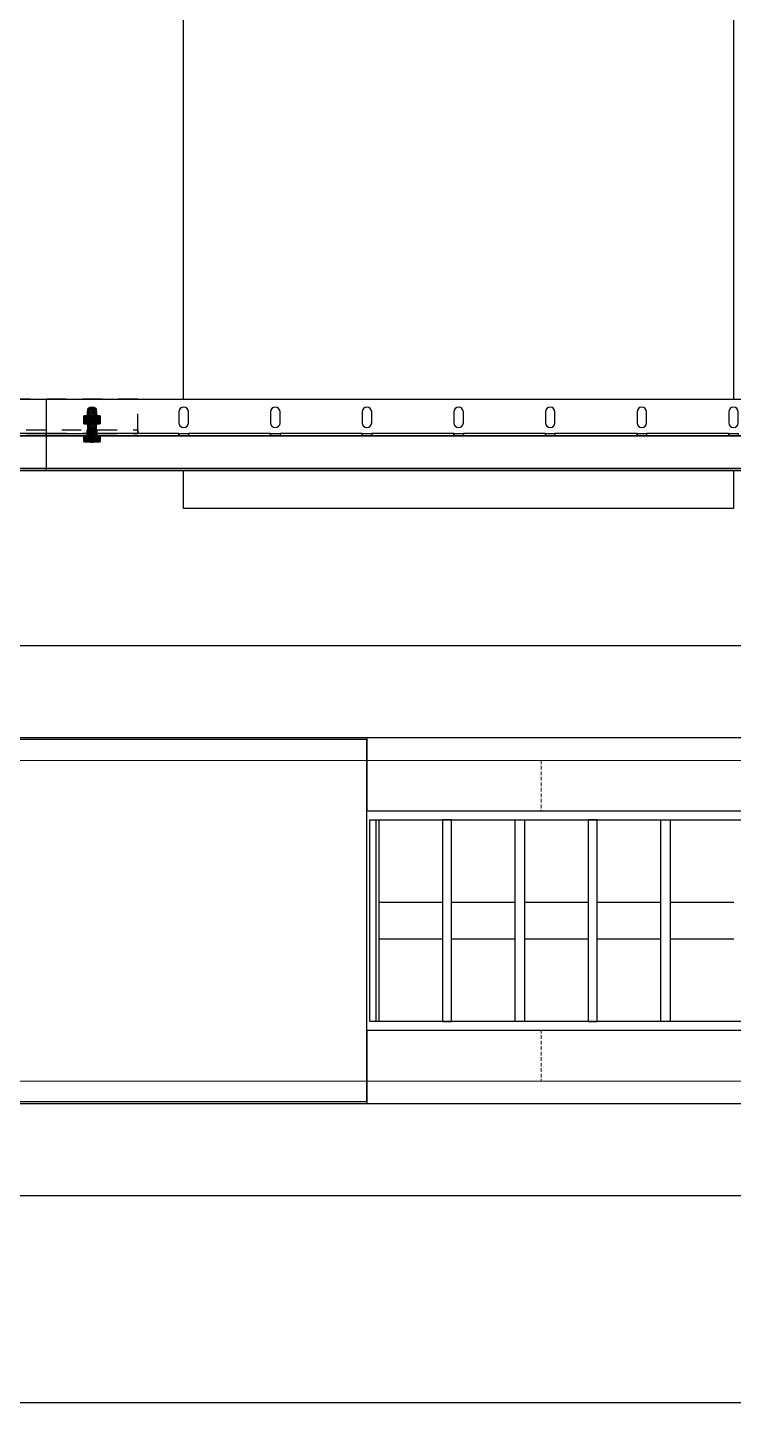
# Model space of a CAD drawing. Header units: millimetres. Extents: x -962357 to -591296, y -223672 to 59420.
# Drawn here: x -838615 to -838230, y -179329 to -178579 of the extents above; entities that cross this region are included whole.
import ezdxf
from ezdxf.enums import TextEntityAlignment as Align

# ---------------------------------------------------------------- set-up
doc = ezdxf.new("R2010")
doc.units = ezdxf.units.MM
doc.linetypes.add('DPA_Hidden 50', pattern=[3, 2, -1])
doc.linetypes.add('TA_HL_003.00000', pattern=[19.5, 10.65, -8.85])
for name, color, linetype in [('000 - H A T C H', 8, 'Continuous'), ('000 - WIPEOUT', 250, 'Continuous'), ('001 - ASCESSORIES', 251, 'Continuous'), ('A04_TUBE SERIES', 2, 'Continuous'), ('A11_ALU.SOLID SHEET', 2, 'Continuous')]:
    doc.layers.add(name, color=color, linetype=linetype)
doc.layers.add('A-GLAZ-CURT', color=2, linetype='Continuous', lineweight=9)
pattern_1 = [(110, (-0.5, 0), (-0.93969, -0.34202), []), (110, (-0.2012, 0.6409), (-0.93969, -0.34202), [1.25, -0.25, 0, -0.25])]

# ---------------------------------------------------------------- blocks, each defined once
blk = doc.blocks.new('*U4626')
at = {"layer": 'A11_ALU.SOLID SHEET', "color": 0}
blk.add_lwpolyline([(300, -98.8), (300, 98.8), (0, 98.8), (0, -98.8)], close=True, dxfattribs=at)
at = {"layer": 'Defpoints', "color": 250}
blk.add_point((0, 0), dxfattribs=at)
blk.add_text('AL.SHEET-HAT-TYPE-R', height=6, rotation=270, dxfattribs=at).set_placement((15, 0), align=Align.BOTTOM_CENTER)
blk = doc.blocks.new('*U4621')
at = {"color": 1}
blk.add_wipeout([(600, -60), (-600, -60), (-600, 60), (600, 60)], dxfattribs=at).dxf.layer = '000 - WIPEOUT'
at = {"layer": '001 - ASCESSORIES', "color": 0}
blk.add_lwpolyline([(600, -60), (-600, -60), (-600, 60), (600, 60)], close=True, dxfattribs=at)
at = {"layer": '001 - ASCESSORIES'}
for points in [[(-593.5, -55), (-598.5, -55), (-598.5, 55), (-593.5, 55)], [(595, -55), (-595, -55), (-595, 55), (595, 55)], [(-558.77, -55), (-553.77, -55), (-553.77, 55), (-558.77, 55)], [(-514.03, -55), (-519.03, -55), (-519.03, 55), (-514.03, 55)], [(-479.3, -55), (-474.3, -55), (-474.3, 55), (-479.3, 55)], [(-434.57, -55), (-439.57, -55), (-439.57, 55), (-434.57, 55)]]:
    blk.add_lwpolyline(points, close=True, dxfattribs=at)
for points in [[(-593.5, 10), (-558.77, 10)], [(-553.77, 10), (-519.03, 10)], [(-514.03, 10), (-479.3, 10)], [(-474.3, 10), (-439.57, 10)], [(-434.57, 10), (-399.83, 10)], [(-593.5, -10), (-558.77, -10)], [(-553.77, -10), (-519.03, -10)], [(-514.03, -10), (-479.3, -10)], [(-474.3, -10), (-439.57, -10)], [(-434.57, -10), (-399.83, -10)]]:
    blk.add_lwpolyline(points, dxfattribs=at)
blk = doc.blocks.new('*U4646')
blk.add_attdef('EXTR.OVL-LENGTH_', (-25, -59.09), '', height=5)
blk.add_wipeout([(-25, 0), (25, 0), (25, 67400), (-25, 67400)]).dxf.layer = '000 - WIPEOUT'
at = {"layer": 'A04_TUBE SERIES', "color": 0}
blk.add_lwpolyline([(-25, 0), (25, 0), (25, 67400), (-25, 67400)], close=True, dxfattribs=at)
blk = doc.blocks.new('*U4648')
blk.add_attdef('EXTR.OVL-LENGTH_', (-25, -59.09), '', height=5)
blk.add_wipeout([(-25, 0), (25, 0), (25, 67400), (-25, 67400)]).dxf.layer = '000 - WIPEOUT'
at = {"layer": 'A04_TUBE SERIES', "color": 0}
blk.add_lwpolyline([(-25, 0), (25, 0), (25, 67400), (-25, 67400)], close=True, dxfattribs=at)
blk = doc.blocks.new('*U4717')
at = {"color": 3}
blk.add_wipeout([(-1050, 20350), (1050, 20350), (1050, 20050), (-1050, 20050)], dxfattribs=at).dxf.layer = '000 - WIPEOUT'
at = {"layer": 'A11_ALU.SOLID SHEET', "color": 0, "linetype": 'ByBlock'}
blk.add_lwpolyline([(-1050, 20050), (1050, 20050), (1050, 20350), (-1050, 20350)], close=True, dxfattribs=at)
blk = doc.blocks.new('000 - ASSCESSORIES_FAMELINE_GALV.BRACKET_FITTING_Z-PROFILE_HR-02AA_TOP_VIEW')
blk.add_wipeout([(-1200, 39), (1200, 39), (1200, 0), (-1200, 0)]).dxf.layer = '000 - WIPEOUT'
at = {"layer": '001 - ASCESSORIES', "linetype": 'Continuous'}
for p, q in [((-1200, 39), (1200, 39)), ((-1200, 0), (1200, 0))]:
    blk.add_line(p, q, dxfattribs=at)
at = {"layer": '001 - ASCESSORIES', "color": 1, "linetype": 'ByBlock'}
for p, q in [((-1127.6, 20.2), (-1127.6, 19)), ((-1077.6, 20.2), (-1077.6, 19)), ((-1027.6, 20.2), (-1027.6, 19)), ((-977.6, 20.2), (-977.6, 19)), ((-927.6, 20.2), (-927.6, 19)), ((-877.6, 20.2), (-877.6, 19)), ((-827.6, 20.2), (-827.6, 19))]:
    blk.add_line(p, q, dxfattribs=at)
at = {"layer": '001 - ASCESSORIES', "color": 0, "linetype": 'ByBlock'}
blk.add_lwpolyline([(-1200, 39), (1200, 39), (1200, 19), (-1200, 19)], close=True, dxfattribs=at)
at = {"layer": '001 - ASCESSORIES'}
for points in [[(-1172.4, 26), (-1172.4, 32, 1), (-1177.6, 32), (-1177.6, 26, 1)], [(-1122.4, 26), (-1122.4, 32, 1), (-1127.6, 32), (-1127.6, 26, 1)], [(-1072.4, 26), (-1072.4, 32, 1), (-1077.6, 32), (-1077.6, 26, 1)], [(-1022.4, 26), (-1022.4, 32, 1), (-1027.6, 32), (-1027.6, 26, 1)], [(-972.4, 26), (-972.4, 32, 1), (-977.6, 32), (-977.6, 26, 1)], [(-922.4, 26), (-922.4, 32, 1), (-927.6, 32), (-927.6, 26, 1)], [(-872.4, 26), (-872.4, 32, 1), (-877.6, 32), (-877.6, 26, 1)], [(-822.4, 26), (-822.4, 32, 1), (-827.6, 32), (-827.6, 26, 1)]]:
    blk.add_lwpolyline(points, format="xyb", close=True, dxfattribs=at)
at = {"layer": '001 - ASCESSORIES', "color": 1, "linetype": 'ByBlock'}
for points in [[(-1200, 20.2), (-1177.6, 20.2), (-1177.6, 19), (-1200, 19)], [(-1177.6, 20.2), (-1172.4, 20.2), (-1172.4, 19), (-1177.6, 19)], [(-1127.6, 20.2), (-1172.4, 20.2), (-1172.4, 19), (-1127.6, 19)], [(-1127.6, 20.2), (-1122.4, 20.2), (-1122.4, 19), (-1127.6, 19)], [(-1077.6, 20.2), (-1122.4, 20.2), (-1122.4, 19), (-1077.6, 19)], [(-1077.6, 20.2), (-1072.4, 20.2), (-1072.4, 19), (-1077.6, 19)], [(-1027.6, 20.2), (-1072.4, 20.2), (-1072.4, 19), (-1027.6, 19)], [(-1027.6, 20.2), (-1022.4, 20.2), (-1022.4, 19), (-1027.6, 19)], [(-977.6, 20.2), (-1022.4, 20.2), (-1022.4, 19), (-977.6, 19)], [(-977.6, 20.2), (-972.4, 20.2), (-972.4, 19), (-977.6, 19)], [(-927.6, 20.2), (-972.4, 20.2), (-972.4, 19), (-927.6, 19)], [(-927.6, 20.2), (-922.4, 20.2), (-922.4, 19), (-927.6, 19)], [(-877.6, 20.2), (-922.4, 20.2), (-922.4, 19), (-877.6, 19)], [(-877.6, 20.2), (-872.4, 20.2), (-872.4, 19), (-877.6, 19)], [(-827.6, 20.2), (-872.4, 20.2), (-872.4, 19), (-827.6, 19)], [(-827.6, 20.2), (-822.4, 20.2), (-822.4, 19), (-827.6, 19)], [(1200, 20.2), (1177.6, 20.2), (1177.6, 19), (1200, 19)]]:
    blk.add_lwpolyline(points, close=True, dxfattribs=at)
at = {"layer": '001 - ASCESSORIES'}
blk.add_lwpolyline([(-1200, 19), (1200, 19), (1200, 0), (-1200, 0)], close=True, dxfattribs=at)
at = {"layer": '001 - ASCESSORIES', "color": 2}
blk.add_lwpolyline([(-1200, 1.2), (1200, 1.2), (1200, 0), (-1200, 0)], close=True, dxfattribs=at)
blk = doc.blocks.new('*U4662')
at = {"color": 1}
for p, q in [((-3.46, 4.5), (3.46, 4.5)), ((-3.46, 0), (3.46, 0))]:
    blk.add_line(p, q, dxfattribs=at)
at = {"color": 0}
for points in [[(-2.31, 4.21, 0.249893), (-4.62, 4.21), (-4.62, 0.29, 0.249893), (-2.31, 0.29)], [(2.31, 4.21, 0.062422), (0, 4.5, 0.062422), (-2.31, 4.21), (-2.31, 0.29, 0.061692), (0, 0, 0.061692), (2.31, 0.29)], [(4.62, 4.21, 0.249893), (2.31, 4.21), (2.31, 0.29, 0.249893), (4.62, 0.29)]]:
    blk.add_lwpolyline(points, format="xyb", close=True, dxfattribs=at)
blk = doc.blocks.new('*U4707')
at = {"layer": '000 - H A T C H'}
h = blk.add_hatch(color=250, dxfattribs=at)
h.dxf.hatch_style = 1
edge = h.paths.add_edge_path()
edge.add_line((0.29, 4.62), (4.21, 4.62))
edge.add_arc((2.05, 3.46), 2.45, 0, 28.06093, ccw=False)
edge.add_line((4.5, 3.46), (4.5, 0.01))
edge.add_arc((-4.86, 0), 9.36, -0.02392, 0.02392, ccw=False)
edge.add_line((4.5, 0), (4.5, 0))
edge.add_arc((-4.86, 0), 9.36, -0.02392, 0.02392, ccw=False)
edge.add_line((4.5, -0.01), (4.5, -3.46))
edge.add_arc((2.05, -3.46), 2.45, -28.06093, 0, ccw=False)
edge.add_line((4.21, -4.62), (0.29, -4.62))
edge.add_arc((2.45, -3.46), 2.45, 180, 208.06093, ccw=False)
edge.add_line((0, -3.46), (0, 3.46))
edge.add_arc((2.45, 3.46), 2.45, 151.93907, 180, ccw=False)
at = {"layer": '001 - ASCESSORIES', "color": 0, "rotation": 270}
blk.add_blockref('*U4662', (0, 0), dxfattribs=at)
blk = doc.blocks.new('*U4682')
at = {"color": 1}
for p, q in [((-3.46, 3.5), (3.46, 3.5)), ((-3.46, 0), (3.46, 0))]:
    blk.add_line(p, q, dxfattribs=at)
at = {"color": 0}
for points in [[(-2.31, 3.21, 0.249855), (-4.62, 3.21), (-4.62, 0.29, 0.249855), (-2.31, 0.29)], [(2.31, 3.21, 0.062432), (0, 3.5, 0.062432), (-2.31, 3.21), (-2.31, 0.29, 0.061701), (0, 0, 0.061701), (2.31, 0.29)], [(4.62, 3.21, 0.249855), (2.31, 3.21), (2.31, 0.29, 0.249855), (4.62, 0.29)]]:
    blk.add_lwpolyline(points, format="xyb", close=True, dxfattribs=at)
blk = doc.blocks.new('*U4688')
at = {"layer": '000 - H A T C H'}
h = blk.add_hatch(dxfattribs=at)
h.set_pattern_fill('ANSI35', color=8, scale=4, angle=65)
h.set_pattern_definition(pattern_1)
h.paths.add_polyline_path([(0, -2.5), (14.5, -2.5), (14.5, 2.5), (0, 2.5)])
at = {"color": 8}
blk.add_line((14.5, -2.5), (14.5, 2.5), dxfattribs=at)
at = {"color": 1}
blk.add_lwpolyline([(14.5, 2.5), (0, 2.5), (0, -2.5), (14.5, -2.5), (15, -2), (15, 2)], close=True, dxfattribs=at)
blk = doc.blocks.new('*U4699')
at = {"layer": '000 - H A T C H'}
h = blk.add_hatch(color=250, dxfattribs=at)
h.dxf.hatch_style = 1
edge = h.paths.add_edge_path()
edge.add_line((-0.29, -4.62), (-3.21, -4.62))
edge.add_arc((-1.05, -3.46), 2.45, 180, 208.05689, ccw=False)
edge.add_line((-3.5, -3.46), (-3.5, -0.01))
edge.add_arc((5.86, 0), 9.36, 179.97608, 180.02392, ccw=False)
edge.add_line((-3.5, 0), (-3.5, 0))
edge.add_arc((5.86, 0), 9.36, 179.97608, 180.02392, ccw=False)
edge.add_line((-3.5, 0.01), (-3.5, 3.46))
edge.add_arc((-1.05, 3.46), 2.45, 151.94311, 180, ccw=False)
edge.add_line((-3.21, 4.62), (-0.29, 4.62))
edge.add_arc((-2.45, 3.46), 2.45, 360, 388.05689, ccw=False)
edge.add_line((0, 3.46), (0, -3.46))
edge.add_arc((-2.45, -3.46), 2.45, 331.94311, 360, ccw=False)
blk.add_blockref('*U4688', (0, 0))
at = {"layer": '001 - ASCESSORIES', "rotation": 90}
blk.add_blockref('*U4682', (0, 0), dxfattribs=at)
blk = doc.blocks.new('000 - ASSCESSORIES_FAMELINE_GALV._SPICE-FOR_HR-02A_TOP_VIEW')
at = {"layer": '001 - ASCESSORIES', "color": 0, "linetype": 'ByBlock'}
blk.add_lwpolyline([(-50, 0), (50, 0), (50, 18.8), (-50, 18.8)], close=True, dxfattribs=at)
at = {"layer": '001 - ASCESSORIES', "linetype": 'ByBlock'}
blk.add_lwpolyline([(-50, 2), (50, 2), (50, 0), (-50, 0)], close=True, dxfattribs=at)
at = {"layer": '001 - ASCESSORIES', "color": 1}
for points in [[(-32.6, 2), (-17.4, 2), (-17.4, 0), (-32.6, 0)], [(22.4, 2), (27.6, 2), (27.6, 0), (22.4, 0)]]:
    blk.add_lwpolyline(points, close=True, dxfattribs=at)
blk = doc.blocks.new('*U4946')
at = {"layer": '001 - ASCESSORIES', "linetype": 'ByBlock', "rotation": 180}
blk.add_blockref('000 - ASSCESSORIES_FAMELINE_GALV.BRACKET_FITTING_Z-PROFILE_HR-02AA_TOP_VIEW', (19200, 39), dxfattribs=at)
blk.add_blockref('000 - ASSCESSORIES_FAMELINE_GALV.BRACKET_FITTING_Z-PROFILE_HR-02AA_TOP_VIEW', (21600, 39), dxfattribs=at)
at = {"layer": '001 - ASCESSORIES', "rotation": 270}
for name, p in [('*U4699', (20375, 20)), ('*U4707', (20375, 13.6))]:
    blk.add_blockref(name, p, dxfattribs=at)
at = {"layer": '001 - ASCESSORIES', "linetype": 'TA_HL_003.00000', "rotation": 180}
blk.add_blockref('000 - ASSCESSORIES_FAMELINE_GALV._SPICE-FOR_HR-02A_TOP_VIEW', (20400, 18.8), dxfattribs=at)
blk = doc.blocks.new('*U4956')
blk.add_lwpolyline([(27650, -551.98), (-107450, -551.98), (-107450, -3555), (27650, -3555)], close=True)
at = {"layer": 'A11_ALU.SOLID SHEET', "color": 1}
blk.add_blockref('*U4626', (-94050, -3292), dxfattribs=at)
blk.add_blockref('*U4621', (-93150, -3292))
at = {"layer": 'A04_TUBE SERIES', "color": 0, "linetype": 'ByBlock', "rotation": 90}
for name, p in [('*U4646', (-39950, -3167)), ('*U4648', (-39950, -3417))]:
    blk.add_blockref(name, p, dxfattribs=at)
at = {"layer": 'A11_ALU.SOLID SHEET', "color": 0, "linetype": 'ByBlock', "xscale": -1, "rotation": 90}
blk.add_blockref('*U4717', (-73500, -2017), dxfattribs=at)
at = {"layer": '001 - ASCESSORIES', "linetype": 'ByBlock', "rotation": 180}
blk.add_blockref('*U4946', (-73525, -3007.3), dxfattribs=at)
blk = doc.blocks.new('DPA_CP_Metal Ceiling Luminaire2 - Linear Luminaire-12404975-4160-01 UPPER PLATFORM LEVEL - REFLECTED CEILING PLAN')
at = {"layer": 'A-GLAZ-CURT'}
for p, q in [((-786932.37, 2701.52), (-786932.37, 2976.52)), ((-786932.37, 2976.52), (-785732.37, 2976.52)), ((-786932.37, 2976.52), (-786932.37, 2701.52)), ((-785732.37, 2976.52), (-786932.37, 2976.52)), ((-786932.37, 2976.52), (-785732.37, 2976.52)), ((-786932.37, 2939.02), (-786932.37, 2701.52)), ((-786932.37, 2926.52), (-785732.37, 2926.52)), ((-786932.37, 2751.52), (-785732.37, 2751.52)), ((-785732.37, 2701.52), (-786932.37, 2701.52)), ((-785732.37, 2701.52), (-786932.37, 2701.52)), ((-786932.37, 2701.52), (-785732.37, 2701.52))]:
    blk.add_line(p, q, dxfattribs=at)
at = {"layer": 'A-GLAZ-CURT', "linetype": 'DPA_Hidden 50'}
blk.add_line((-786837.37, 2926.52), (-786837.37, 2751.52), dxfattribs=at)
blk = doc.blocks.new('DPA_CP_Metal Ceiling Panel1 - Horizontal with Gap-13297912-4160-01 UPPER PLATFORM LEVEL - REFLECTED CEILING PLAN')
at = {"layer": 'A-GLAZ-CURT'}
for p, q in [((-786232.37, 151.52), (-786232.37, 426.52)), ((-786232.37, 151.52), (-786232.37, 426.52)), ((-786232.37, 426.52), (-785932.37, 426.52)), ((-786232.37, 426.52), (-785932.37, 426.52)), ((-786232.37, 151.52), (-786232.37, 426.52)), ((-785932.37, 151.52), (-785932.37, 426.52)), ((-785932.37, 426.52), (-785932.37, 151.52)), ((-785932.37, 426.52), (-785932.37, 151.52)), ((-786232.37, 376.52), (-785932.37, 376.52)), ((-786232.37, 201.52), (-785932.37, 201.52)), ((-786232.37, 151.52), (-785932.37, 151.52)), ((-785932.37, 151.52), (-786232.37, 151.52)), ((-785932.37, 151.52), (-786232.37, 151.52))]:
    blk.add_line(p, q, dxfattribs=at)
blk = doc.blocks.new('*U434')
at = {"layer": 'A11_ALU.SOLID SHEET', "color": 0}
blk.add_lwpolyline([(300, -98.8), (300, 98.8), (0, 98.8), (0, -98.8)], close=True, dxfattribs=at)
at = {"layer": 'Defpoints', "color": 250}
blk.add_point((0, 0), dxfattribs=at)
blk.add_text('AL.SHEET-HAT-TYPE-R', height=6, rotation=270, dxfattribs=at).set_placement((15, 0), align=Align.BOTTOM_CENTER)
blk = doc.blocks.new('*U453')
at = {"color": 1}
blk.add_wipeout([(600, -60), (-600, -60), (-600, 60), (600, 60)], dxfattribs=at).dxf.layer = '000 - WIPEOUT'
at = {"layer": '001 - ASCESSORIES', "color": 0}
blk.add_lwpolyline([(600, -60), (-600, -60), (-600, 60), (600, 60)], close=True, dxfattribs=at)
at = {"layer": '001 - ASCESSORIES'}
for points in [[(-593.5, -55), (-598.5, -55), (-598.5, 55), (-593.5, 55)], [(595, -55), (-595, -55), (-595, 55), (595, 55)], [(-558.77, -55), (-553.77, -55), (-553.77, 55), (-558.77, 55)], [(-514.03, -55), (-519.03, -55), (-519.03, 55), (-514.03, 55)], [(-479.3, -55), (-474.3, -55), (-474.3, 55), (-479.3, 55)], [(-434.57, -55), (-439.57, -55), (-439.57, 55), (-434.57, 55)]]:
    blk.add_lwpolyline(points, close=True, dxfattribs=at)
for points in [[(-593.5, 10), (-558.77, 10)], [(-553.77, 10), (-519.03, 10)], [(-514.03, 10), (-479.3, 10)], [(-474.3, 10), (-439.57, 10)], [(-434.57, 10), (-399.83, 10)], [(-593.5, -10), (-558.77, -10)], [(-553.77, -10), (-519.03, -10)], [(-514.03, -10), (-479.3, -10)], [(-474.3, -10), (-439.57, -10)], [(-434.57, -10), (-399.83, -10)]]:
    blk.add_lwpolyline(points, dxfattribs=at)
blk = doc.blocks.new('*U725')
blk.add_attdef('EXTR.OVL-LENGTH_', (-25, -59.09), '', height=5)
blk.add_wipeout([(-25, 0), (25, 0), (25, 67400), (-25, 67400)]).dxf.layer = '000 - WIPEOUT'
at = {"layer": 'A04_TUBE SERIES', "color": 0}
blk.add_lwpolyline([(-25, 0), (25, 0), (25, 67400), (-25, 67400)], close=True, dxfattribs=at)
blk = doc.blocks.new('*U726')
blk.add_attdef('EXTR.OVL-LENGTH_', (-25, -59.09), '', height=5)
blk.add_wipeout([(-25, 0), (25, 0), (25, 67400), (-25, 67400)]).dxf.layer = '000 - WIPEOUT'
at = {"layer": 'A04_TUBE SERIES', "color": 0}
blk.add_lwpolyline([(-25, 0), (25, 0), (25, 67400), (-25, 67400)], close=True, dxfattribs=at)
blk = doc.blocks.new('*U695')
at = {"color": 3}
blk.add_wipeout([(-1050, 20350), (1050, 20350), (1050, 20050), (-1050, 20050)], dxfattribs=at).dxf.layer = '000 - WIPEOUT'
at = {"layer": 'A11_ALU.SOLID SHEET', "color": 0, "linetype": 'ByBlock'}
blk.add_lwpolyline([(-1050, 20050), (1050, 20050), (1050, 20350), (-1050, 20350)], close=True, dxfattribs=at)
blk = doc.blocks.new('*U349')
at = {"color": 1}
for p, q in [((-3.46, 4.5), (3.46, 4.5)), ((-3.46, 0), (3.46, 0))]:
    blk.add_line(p, q, dxfattribs=at)
at = {"color": 0}
for points in [[(-2.31, 4.21, 0.249893), (-4.62, 4.21), (-4.62, 0.29, 0.249893), (-2.31, 0.29)], [(2.31, 4.21, 0.062422), (0, 4.5, 0.062422), (-2.31, 4.21), (-2.31, 0.29, 0.061692), (0, 0, 0.061692), (2.31, 0.29)], [(4.62, 4.21, 0.249893), (2.31, 4.21), (2.31, 0.29, 0.249893), (4.62, 0.29)]]:
    blk.add_lwpolyline(points, format="xyb", close=True, dxfattribs=at)
blk = doc.blocks.new('*U667')
at = {"layer": '000 - H A T C H'}
h = blk.add_hatch(color=250, dxfattribs=at)
h.dxf.hatch_style = 1
edge = h.paths.add_edge_path()
edge.add_line((0.29, 4.62), (4.21, 4.62))
edge.add_arc((2.05, 3.46), 2.45, 0, 28.06093, ccw=False)
edge.add_line((4.5, 3.46), (4.5, 0.01))
edge.add_arc((-4.86, 0), 9.36, -0.02392, 0.02392, ccw=False)
edge.add_line((4.5, 0), (4.5, 0))
edge.add_arc((-4.86, 0), 9.36, -0.02392, 0.02392, ccw=False)
edge.add_line((4.5, -0.01), (4.5, -3.46))
edge.add_arc((2.05, -3.46), 2.45, -28.06093, 0, ccw=False)
edge.add_line((4.21, -4.62), (0.29, -4.62))
edge.add_arc((2.45, -3.46), 2.45, 180, 208.06093, ccw=False)
edge.add_line((0, -3.46), (0, 3.46))
edge.add_arc((2.45, 3.46), 2.45, 151.93907, 180, ccw=False)
at = {"layer": '001 - ASCESSORIES', "color": 0, "rotation": 270}
blk.add_blockref('*U349', (0, 0), dxfattribs=at)
blk = doc.blocks.new('*U351')
at = {"color": 1}
for p, q in [((-3.46, 3.5), (3.46, 3.5)), ((-3.46, 0), (3.46, 0))]:
    blk.add_line(p, q, dxfattribs=at)
at = {"color": 0}
for points in [[(-2.31, 3.21, 0.249855), (-4.62, 3.21), (-4.62, 0.29, 0.249855), (-2.31, 0.29)], [(2.31, 3.21, 0.062432), (0, 3.5, 0.062432), (-2.31, 3.21), (-2.31, 0.29, 0.061701), (0, 0, 0.061701), (2.31, 0.29)], [(4.62, 3.21, 0.249855), (2.31, 3.21), (2.31, 0.29, 0.249855), (4.62, 0.29)]]:
    blk.add_lwpolyline(points, format="xyb", close=True, dxfattribs=at)
blk = doc.blocks.new('*U357')
at = {"layer": '000 - H A T C H'}
h = blk.add_hatch(dxfattribs=at)
h.set_pattern_fill('ANSI35', color=8, scale=4, angle=65)
h.set_pattern_definition(pattern_1)
h.paths.add_polyline_path([(0, -2.5), (14.5, -2.5), (14.5, 2.5), (0, 2.5)])
at = {"color": 8}
blk.add_line((14.5, -2.5), (14.5, 2.5), dxfattribs=at)
at = {"color": 1}
blk.add_lwpolyline([(14.5, 2.5), (0, 2.5), (0, -2.5), (14.5, -2.5), (15, -2), (15, 2)], close=True, dxfattribs=at)
blk = doc.blocks.new('*U666')
at = {"layer": '000 - H A T C H'}
h = blk.add_hatch(color=250, dxfattribs=at)
h.dxf.hatch_style = 1
edge = h.paths.add_edge_path()
edge.add_line((-0.29, -4.62), (-3.21, -4.62))
edge.add_arc((-1.05, -3.46), 2.45, 180, 208.05689, ccw=False)
edge.add_line((-3.5, -3.46), (-3.5, -0.01))
edge.add_arc((5.86, 0), 9.36, 179.97608, 180.02392, ccw=False)
edge.add_line((-3.5, 0), (-3.5, 0))
edge.add_arc((5.86, 0), 9.36, 179.97608, 180.02392, ccw=False)
edge.add_line((-3.5, 0.01), (-3.5, 3.46))
edge.add_arc((-1.05, 3.46), 2.45, 151.94311, 180, ccw=False)
edge.add_line((-3.21, 4.62), (-0.29, 4.62))
edge.add_arc((-2.45, 3.46), 2.45, 360, 388.05689, ccw=False)
edge.add_line((0, 3.46), (0, -3.46))
edge.add_arc((-2.45, -3.46), 2.45, 331.94311, 360, ccw=False)
blk.add_blockref('*U357', (0, 0))
at = {"layer": '001 - ASCESSORIES', "rotation": 90}
blk.add_blockref('*U351', (0, 0), dxfattribs=at)
blk = doc.blocks.new('*U556')
at = {"layer": '001 - ASCESSORIES', "linetype": 'ByBlock', "rotation": 180}
blk.add_blockref('000 - ASSCESSORIES_FAMELINE_GALV.BRACKET_FITTING_Z-PROFILE_HR-02AA_TOP_VIEW', (19200, 39), dxfattribs=at)
blk.add_blockref('000 - ASSCESSORIES_FAMELINE_GALV.BRACKET_FITTING_Z-PROFILE_HR-02AA_TOP_VIEW', (21600, 39), dxfattribs=at)
at = {"layer": '001 - ASCESSORIES', "rotation": 270}
for name, p in [('*U666', (20375, 20)), ('*U667', (20375, 13.6))]:
    blk.add_blockref(name, p, dxfattribs=at)
at = {"layer": '001 - ASCESSORIES', "linetype": 'TA_HL_003.00000', "rotation": 180}
blk.add_blockref('000 - ASSCESSORIES_FAMELINE_GALV._SPICE-FOR_HR-02A_TOP_VIEW', (20400, 18.8), dxfattribs=at)

msp = doc.modelspace()

# ---------------------------------------------------------------- block references
at = {"layer": 'A-GLAZ-CURT'}
for name, p in [('DPA_CP_Metal Ceiling Panel1 - Horizontal with Gap-13297912-4160-01 UPPER PLATFORM LEVEL - REFLECTED CEILING PLAN', (-52497.5, -179355.5)), ('DPA_CP_Metal Ceiling Luminaire2 - Linear Luminaire-12404975-4160-01 UPPER PLATFORM LEVEL - REFLECTED CEILING PLAN', (-51497.5, -181905.5))]:
    msp.add_blockref(name, p, dxfattribs=at)

# ---------------------------------------------------------------- next in the draw order: block references
msp.add_blockref('*U4956', (-744680, -175774.39))

# ---------------------------------------------------------------- next in the draw order: linework, layer by layer
msp.add_lwpolyline([(-717030, -176326.37), (-852130, -176326.37), (-852130, -179329.4), (-717030, -179329.4)], close=True)

# ---------------------------------------------------------------- next in the draw order: block references
at = {"layer": 'A11_ALU.SOLID SHEET', "color": 1}
msp.add_blockref('*U434', (-838730, -179066.39), dxfattribs=at)

# ---------------------------------------------------------------- next in the draw order: block references
msp.add_blockref('*U453', (-837830, -179066.39))
at = {"layer": 'A04_TUBE SERIES', "color": 0, "linetype": 'ByBlock', "rotation": 90}
for name, p in [('*U725', (-784630, -178941.39)), ('*U726', (-784630, -179191.39))]:
    msp.add_blockref(name, p, dxfattribs=at)
at = {"layer": 'A11_ALU.SOLID SHEET', "color": 0, "linetype": 'ByBlock', "xscale": -1, "rotation": 90}
msp.add_blockref('*U695', (-818180, -177791.39), dxfattribs=at)

# ---------------------------------------------------------------- next in the draw order: block references
at = {"layer": '001 - ASCESSORIES', "linetype": 'ByBlock', "rotation": 180}
msp.add_blockref('*U556', (-818205, -178781.69), dxfattribs=at)

doc.saveas('drawing.dxf')
